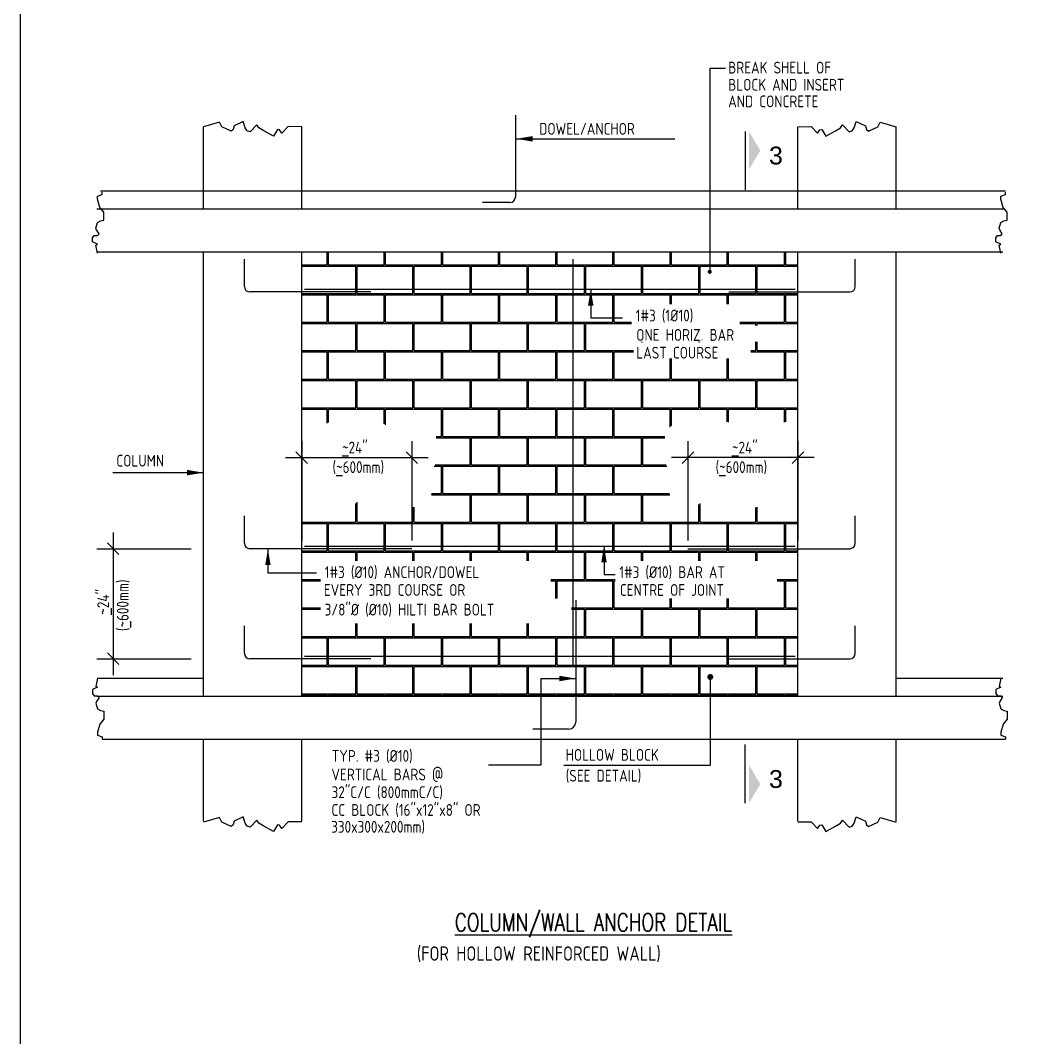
# Model space of a CAD drawing. Header units: inches. Extents: x 62745 to 64469, y 7520 to 8963.
# Drawn here: x 62744.6 to 63082.3, y 8279.6 to 8621.2 of the extents above; entities that cross this region are included whole.
import ezdxf
from ezdxf.enums import TextEntityAlignment as Align

# ---------------------------------------------------------------- set-up
doc = ezdxf.new("R2010")
doc.units = ezdxf.units.IN
doc.header["$MEASUREMENT"] = 0
for name, color, linetype in [('BARS', 4, 'Continuous'), ('DIML', 1, 'Continuous'), ('HATCH', 253, 'Continuous'), ('L3', 3, 'Continuous'), ('miscllenious', 1, 'Continuous'), ('SECMARK', 2, 'Continuous'), ('SECTION', 3, 'Continuous'), ('T3', 3, 'Continuous'), ('TETIL TEX', 4, 'Continuous'), ('TEXT3', 4, 'Continuous')]:
    doc.layers.add(name, color=color, linetype=linetype)
doc.styles.add('1', font='archquik.shx', dxfattribs={"height": 48})
doc.styles.add('ARCHQUIK', font='ARCHQUIK.shx', dxfattribs={"height": 30})
doc.styles.add('ROMANS', font='simplex.shx', dxfattribs={"width": 0.75})
doc.styles.get("Standard").update_dxf_attribs({"font": 'arial.ttf'})

# ---------------------------------------------------------------- blocks, each defined once
blk = doc.blocks.new('SEC')
at = {"layer": 'SECMARK'}
blk.add_line((-0.16, 0.09), (6.4, 0.09), dxfattribs=at)
blk.add_solid([(-0.16, 0.52), (1.97, 1.79), (4.09, 0.52)], dxfattribs=at)
at = {"layer": 'TEXT3'}
blk.add_attdef('XX', text='', height=1.35, dxfattribs=at).set_placement((1.94, 2.27), align=Align.CENTER)
at = {"layer": 'TEXT3', "color": 2}
blk.add_attdef('NAME', text='', height=1.12, dxfattribs=at).set_placement((2.25, -1.36), align=Align.CENTER)

msp = doc.modelspace()

# ---------------------------------------------------------------- linework, layer by layer
at = {"layer": 'BARS'}
for p, q in [((62910.87693973, 8589.34013107), (62910.87693973, 8561.90446762)), ((62909.04093973, 8560.06846762), (62899.86093973, 8560.06846762)), ((62819.86849919, 8531.85534818), (62819.86849919, 8541.03534818)), ((62930.23187319, 8404.32907918), (62930.23187319, 8540.98211953)), ((63025.04149919, 8531.85534818), (63025.04149919, 8541.03534818)), ((62862.32070697, 8530.01934818), (62821.70449919, 8530.01934818)), ((62840.06449919, 8530.93734826), (63004.84549919, 8530.93734826)), ((62982.58929141, 8530.01934818), (63023.20549919, 8530.01934818)), ((62819.86849919, 8445.63984793), (62819.86849919, 8454.81984793)), ((63025.04149919, 8445.63984793), (63025.04149919, 8454.81984793)), ((62876.09599924, 8443.80384793), (62821.70449919, 8443.80384793)), ((62840.06449919, 8444.72184801), (63004.84549919, 8444.72184801)), ((62968.81399913, 8443.80384793), (63023.20549919, 8443.80384793)), ((62931.14987326, 8426.58528696), (62931.14987326, 8385.61615054)), ((62819.86849919, 8408.69034788), (62819.86849919, 8417.87034788)), ((63025.04149919, 8408.69034788), (63025.04149919, 8417.87034788)), ((62862.32070697, 8406.85434788), (62821.70449919, 8406.85434788)), ((62840.06449919, 8407.77234788), (63004.84549919, 8407.77234788)), ((62982.58929141, 8406.85434788), (63023.20549919, 8406.85434788)), ((62928.74987326, 8383.21615054), (62916.74987326, 8383.21615054))]:
    msp.add_line(p, q, dxfattribs=at)
for centre, radius, start, end in [((62909.04093973, 8561.90446762), 1.836, 270, 0), ((62821.70449919, 8531.85534818), 1.836, 180, 270), ((63023.20549919, 8531.85534818), 1.836, 270, 0), ((62821.70449919, 8445.63984793), 1.836, 180, 270), ((63023.20549919, 8445.63984793), 1.836, 270, 0), ((62821.70449919, 8408.69034788), 1.836, 180, 270), ((63023.20549919, 8408.69034788), 1.836, 270, 0), ((62928.74987326, 8385.61615054), 2.4, 270, 0)]:
    msp.add_arc(centre, radius, start, end, dxfattribs=at)
at = {"layer": 'DEFPOINTS'}
msp.add_lwpolyline([(62744.62060673, 8962.79373578), (64469.32100987, 8962.79373578), (64469.32100987, 7661.12349063), (62744.62060673, 7661.12349063)], close=True, dxfattribs=at)
at = {"layer": 'DIML'}
for p, q in [((62976.15408971, 8605.12101174), (62981.39484393, 8605.12101174)), ((62976.15408971, 8605.12101174), (62976.15408971, 8536.78968237)), ((62911.17335875, 8581.43663836), (62964.41716317, 8581.43663836)), ((62936.18063445, 8530.93734826), (62936.18063445, 8521.33604295)), ((62936.18063445, 8521.33604295), (62946.8404923, 8521.33604295)), ((62839.14649919, 8479.91970887), (62839.14649919, 8446.56765334)), ((62876.09599924, 8479.91970887), (62876.09599924, 8446.56765334)), ((62968.81399913, 8479.91970887), (62968.81399913, 8446.56765334)), ((63005.76349919, 8479.91970887), (63005.76349919, 8446.56765334)), ((62833.63849919, 8474.41170887), (62881.60399924, 8474.41170887)), ((63011.27149919, 8474.41170887), (62963.30599913, 8474.41170887)), ((62775.6481908, 8469.35484825), (62806.09849919, 8469.35484825)), ((62775.80449919, 8449.31184793), (62775.80449919, 8401.34634788)), ((62770.29649919, 8443.80384793), (62802.01362192, 8443.80384793)), ((62827.77079221, 8443.80384793), (62827.77079221, 8435.7035903)), ((62940.6475872, 8444.72184801), (62940.6475872, 8435.1205427)), ((62827.77079221, 8435.7035903), (62844.06837837, 8435.7035903)), ((62940.6475872, 8435.1205427), (62944.381959, 8435.1205427)), ((62770.29649919, 8406.85434788), (62802.01362192, 8406.85434788)), ((62919.47744555, 8400.24118787), (62919.47744555, 8371.1531239)), ((62919.47744555, 8400.24118787), (62931.14987326, 8400.24118787)), ((62976.33182517, 8400.75351642), (62976.33182517, 8371.1531239)), ((62919.47744555, 8371.1531239), (62901.86520837, 8371.1531239)), ((62927.10874197, 8371.1531239), (62976.33182517, 8371.1531239))]:
    msp.add_line(p, q, dxfattribs=at)
at = {"layer": 'DIML', "color": 5}
for p, q in [((62841.09387126, 8472.4643368), (62837.19912711, 8476.35908095)), ((62878.04337132, 8472.4643368), (62874.14862717, 8476.35908095)), ((62966.86662706, 8472.4643368), (62970.76137121, 8476.35908095)), ((63003.81612711, 8472.4643368), (63007.71087126, 8476.35908095)), ((62777.75187126, 8441.85647586), (62773.85712711, 8445.75122001)), ((62777.75187126, 8404.9069758), (62773.85712711, 8408.80171995))]:
    msp.add_line(p, q, dxfattribs=at)
at = {"layer": 'DIML'}
for points in [[(62911.17335875, 8581.43663836, 0, 1.836, 0), (62916.68135875, 8581.43663836, 1.836, 1.836, 0)], [(62936.18063445, 8530.93734826, 0, 1.836, 0), (62936.18063445, 8525.42934826, 1.836, 1.836, 0)], [(62806.09849919, 8469.35484825, 0, 1.836, 0), (62800.59049919, 8469.35484825, 1.836, 1.836, 0)], [(62827.77079221, 8443.80384793, 0, 1.836, 0), (62827.77079221, 8438.29584793, 1.836, 1.836, 0)], [(62940.6475872, 8444.72184801, 0, 1.836, 0), (62940.6475872, 8439.21384801, 1.836, 1.836, 0)], [(62931.14987326, 8400.24118787, 0, 1.836, 0), (62925.64187326, 8400.24118787, 1.836, 1.836, 0)]]:
    msp.add_lwpolyline(points, format="xyseb", dxfattribs=at)
for points, const_width in [([(62975.80983971, 8536.78968237, 1), (62976.49833971, 8536.78968237, 1)], 0.6885), ([(62975.83182517, 8400.75351642, -1), (62976.83182517, 8400.75351642, -1)], 1)]:
    msp.add_lwpolyline(points, format="xyb", close=True, dxfattribs=dict(at, const_width=const_width))
at = {"layer": 'HATCH', "color": 253}
for p, q in [((62847.64895997, 8539.13216562), (62847.64895997, 8543.48334825)), ((62848.09895997, 8539.13216562), (62848.09895997, 8543.48334825)), ((62866.84895997, 8539.13216562), (62866.84895997, 8543.48334825)), ((62867.29895997, 8539.13216562), (62867.29895997, 8543.48334825)), ((62886.04895997, 8539.13216562), (62886.04895997, 8543.48334825)), ((62886.49895997, 8539.13216562), (62886.49895997, 8543.48334825)), ((62905.24895997, 8539.13216562), (62905.24895997, 8543.48334825)), ((62905.69895997, 8539.13216562), (62905.69895997, 8543.48334825)), ((62924.44895997, 8539.13216562), (62924.44895997, 8543.48334825)), ((62924.89895997, 8539.13216562), (62924.89895997, 8543.48334825)), ((62943.64895997, 8539.13216562), (62943.64895997, 8543.48334825)), ((62944.09895997, 8539.13216562), (62944.09895997, 8543.48334825)), ((62962.84895997, 8539.13216562), (62962.84895997, 8543.48334825)), ((62963.29895997, 8539.13216562), (62963.29895997, 8543.48334825)), ((62982.04895997, 8539.13216562), (62982.04895997, 8543.48334825)), ((62982.49895997, 8539.13216562), (62982.49895997, 8543.48334825)), ((63001.24895997, 8539.13216562), (63001.24895997, 8543.48334825)), ((63001.69895997, 8539.13216562), (63001.69895997, 8543.48334825)), ((62839.14649919, 8539.13216562), (62847.64895997, 8539.13216562)), ((62839.14649919, 8538.68216562), (62857.24895997, 8538.68216562)), ((62848.09895997, 8539.13216562), (62866.84895997, 8539.13216562)), ((62857.24895997, 8529.53216562), (62857.24895997, 8538.68216562)), ((62857.69895997, 8538.68216562), (62876.44895997, 8538.68216562)), ((62857.69895997, 8529.53216562), (62857.69895997, 8538.68216562)), ((62867.29895997, 8539.13216562), (62886.04895997, 8539.13216562)), ((62876.44895997, 8529.53216562), (62876.44895997, 8538.68216562)), ((62876.89895997, 8538.68216562), (62895.64895997, 8538.68216562)), ((62876.89895997, 8529.53216562), (62876.89895997, 8538.68216562)), ((62886.49895997, 8539.13216562), (62905.24895997, 8539.13216562)), ((62895.64895997, 8529.53216562), (62895.64895997, 8538.68216562)), ((62896.09895997, 8538.68216562), (62914.84895997, 8538.68216562)), ((62896.09895997, 8529.53216562), (62896.09895997, 8538.68216562)), ((62905.69895997, 8539.13216562), (62924.44895997, 8539.13216562)), ((62914.84895997, 8529.53216562), (62914.84895997, 8538.68216562)), ((62915.29895997, 8538.68216562), (62934.04895997, 8538.68216562)), ((62915.29895997, 8529.53216562), (62915.29895997, 8538.68216562)), ((62924.89895997, 8539.13216562), (62943.64895997, 8539.13216562)), ((62934.04895997, 8529.53216562), (62934.04895997, 8538.68216562)), ((62934.49895997, 8538.68216562), (62953.24895997, 8538.68216562)), ((62934.49895997, 8529.53216562), (62934.49895997, 8538.68216562)), ((62944.09895997, 8539.13216562), (62962.84895997, 8539.13216562)), ((62953.24895997, 8529.53216562), (62953.24895997, 8538.68216562)), ((62953.69895997, 8538.68216562), (62972.44895997, 8538.68216562)), ((62953.69895997, 8529.53216562), (62953.69895997, 8538.68216562)), ((62963.29895997, 8539.13216562), (62976.15408971, 8539.13216562)), ((62972.44895997, 8529.53216562), (62972.44895997, 8538.68216562)), ((62972.89895997, 8538.68216562), (62976.15408971, 8538.68216562)), ((62972.89895997, 8529.53216562), (62972.89895997, 8538.68216562)), ((62976.15408971, 8539.13216562), (62982.04895997, 8539.13216562)), ((62976.15408971, 8538.68216562), (62991.64895997, 8538.68216562)), ((62982.49895997, 8539.13216562), (63001.24895997, 8539.13216562)), ((62991.64895997, 8529.53216562), (62991.64895997, 8538.68216562)), ((62992.09895997, 8538.68216562), (63005.76349919, 8538.68216562)), ((62992.09895997, 8529.53216562), (62992.09895997, 8538.68216562)), ((63001.69895997, 8539.13216562), (63005.76349919, 8539.13216562)), ((62839.14649919, 8529.53216562), (62857.24895997, 8529.53216562)), ((62857.69895997, 8529.53216562), (62876.44895997, 8529.53216562)), ((62876.89895997, 8529.53216562), (62895.64895997, 8529.53216562)), ((62896.09895997, 8529.53216562), (62914.84895997, 8529.53216562)), ((62915.29895997, 8529.53216562), (62934.04895997, 8529.53216562)), ((62934.49895997, 8529.53216562), (62953.24895997, 8529.53216562)), ((62953.69895997, 8529.53216562), (62972.44895997, 8529.53216562)), ((62972.89895997, 8529.53216562), (62991.64895997, 8529.53216562)), ((62992.09895997, 8529.53216562), (63005.76349919, 8529.53216562)), ((62839.14649919, 8529.08216562), (62847.64895997, 8529.08216562)), ((62847.64895997, 8519.93216562), (62847.64895997, 8529.08216562)), ((62848.09895997, 8529.08216562), (62866.84895997, 8529.08216562)), ((62848.09895997, 8519.93216562), (62848.09895997, 8529.08216562)), ((62866.84895997, 8519.93216562), (62866.84895997, 8529.08216562)), ((62867.29895997, 8529.08216562), (62886.04895997, 8529.08216562)), ((62867.29895997, 8519.93216562), (62867.29895997, 8529.08216562)), ((62886.04895997, 8519.93216562), (62886.04895997, 8529.08216562)), ((62886.49895997, 8529.08216562), (62905.24895997, 8529.08216562)), ((62886.49895997, 8519.93216562), (62886.49895997, 8529.08216562)), ((62905.24895997, 8519.93216562), (62905.24895997, 8529.08216562)), ((62905.69895997, 8529.08216562), (62924.44895997, 8529.08216562)), ((62905.69895997, 8519.93216562), (62905.69895997, 8529.08216562)), ((62924.44895997, 8519.93216562), (62924.44895997, 8529.08216562)), ((62924.89895997, 8529.08216562), (62943.64895997, 8529.08216562)), ((62924.89895997, 8519.93216562), (62924.89895997, 8529.08216562)), ((62943.64895997, 8519.93216562), (62943.64895997, 8529.08216562)), ((62944.09895997, 8529.08216562), (62962.84895997, 8529.08216562)), ((62944.09895997, 8519.93216562), (62944.09895997, 8529.08216562)), ((62962.84895997, 8525.88807514), (62962.84895997, 8529.08216562)), ((62963.29895997, 8529.08216562), (62982.04895997, 8529.08216562)), ((62963.29895997, 8525.88807514), (62963.29895997, 8529.08216562)), ((62982.04895997, 8525.88807514), (62982.04895997, 8529.08216562)), ((62982.49895997, 8529.08216562), (63001.24895997, 8529.08216562)), ((62982.49895997, 8525.88807514), (62982.49895997, 8529.08216562)), ((63001.24895997, 8519.93216562), (63001.24895997, 8529.08216562)), ((63001.69895997, 8529.08216562), (63005.76349919, 8529.08216562)), ((63001.69895997, 8519.93216562), (63001.69895997, 8529.08216562)), ((62839.14649919, 8519.93216562), (62847.64895997, 8519.93216562)), ((62839.14649919, 8519.48216562), (62857.24895997, 8519.48216562)), ((62848.09895997, 8519.93216562), (62866.84895997, 8519.93216562)), ((62857.24895997, 8510.33216562), (62857.24895997, 8519.48216562)), ((62857.69895997, 8519.48216562), (62876.44895997, 8519.48216562)), ((62857.69895997, 8510.33216562), (62857.69895997, 8519.48216562)), ((62867.29895997, 8519.93216562), (62886.04895997, 8519.93216562)), ((62876.44895997, 8510.33216562), (62876.44895997, 8519.48216562)), ((62876.89895997, 8519.48216562), (62895.64895997, 8519.48216562)), ((62876.89895997, 8510.33216562), (62876.89895997, 8519.48216562)), ((62886.49895997, 8519.93216562), (62905.24895997, 8519.93216562)), ((62895.64895997, 8510.33216562), (62895.64895997, 8519.48216562)), ((62896.09895997, 8519.48216562), (62914.84895997, 8519.48216562)), ((62896.09895997, 8510.33216562), (62896.09895997, 8519.48216562)), ((62905.69895997, 8519.93216562), (62924.44895997, 8519.93216562)), ((62914.84895997, 8510.33216562), (62914.84895997, 8519.48216562)), ((62915.29895997, 8519.48216562), (62934.04895997, 8519.48216562)), ((62915.29895997, 8510.33216562), (62915.29895997, 8519.48216562)), ((62924.89895997, 8519.93216562), (62943.64895997, 8519.93216562)), ((62934.04895997, 8510.33216562), (62934.04895997, 8519.48216562)), ((62934.49895997, 8519.48216562), (62949.89067263, 8519.48216562)), ((62934.49895997, 8510.33216562), (62934.49895997, 8519.48216562)), ((62944.09895997, 8519.93216562), (62949.89067263, 8519.93216562)), ((62986.26095834, 8519.93216562), (63001.24895997, 8519.93216562)), ((62986.26095834, 8519.48216562), (62991.64895997, 8519.48216562)), ((62991.64895997, 8518.73610317), (62991.64895997, 8519.48216562)), ((62992.09895997, 8519.48216562), (63005.76349919, 8519.48216562)), ((62992.09895997, 8518.73610317), (62992.09895997, 8519.48216562)), ((63001.69895997, 8519.93216562), (63005.76349919, 8519.93216562)), ((62953.24895997, 8513.14489997), (62953.24895997, 8513.22810317)), ((62953.69895997, 8513.14489997), (62953.69895997, 8513.22810317)), ((62972.44895997, 8513.14489997), (62972.44895997, 8513.22810317)), ((62972.89895997, 8513.14489997), (62972.89895997, 8513.22810317)), ((62991.64895997, 8510.33216562), (62991.64895997, 8513.22810317)), ((62992.09895997, 8510.33216562), (62992.09895997, 8513.22810317)), ((62839.14649919, 8510.33216562), (62857.24895997, 8510.33216562)), ((62839.14649919, 8509.88216562), (62847.64895997, 8509.88216562)), ((62847.64895997, 8500.73216562), (62847.64895997, 8509.88216562)), ((62848.09895997, 8509.88216562), (62866.84895997, 8509.88216562)), ((62848.09895997, 8500.73216562), (62848.09895997, 8509.88216562)), ((62857.69895997, 8510.33216562), (62876.44895997, 8510.33216562)), ((62866.84895997, 8500.73216562), (62866.84895997, 8509.88216562)), ((62867.29895997, 8509.88216562), (62886.04895997, 8509.88216562)), ((62867.29895997, 8500.73216562), (62867.29895997, 8509.88216562)), ((62876.89895997, 8510.33216562), (62895.64895997, 8510.33216562)), ((62886.04895997, 8500.73216562), (62886.04895997, 8509.88216562)), ((62886.49895997, 8509.88216562), (62905.24895997, 8509.88216562)), ((62886.49895997, 8500.73216562), (62886.49895997, 8509.88216562)), ((62896.09895997, 8510.33216562), (62914.84895997, 8510.33216562)), ((62905.24895997, 8500.73216562), (62905.24895997, 8509.88216562)), ((62905.69895997, 8509.88216562), (62924.44895997, 8509.88216562)), ((62905.69895997, 8500.73216562), (62905.69895997, 8509.88216562)), ((62915.29895997, 8510.33216562), (62934.04895997, 8510.33216562)), ((62924.44895997, 8500.73216562), (62924.44895997, 8509.88216562)), ((62924.89895997, 8509.88216562), (62943.64895997, 8509.88216562)), ((62924.89895997, 8500.73216562), (62924.89895997, 8509.88216562)), ((62934.49895997, 8510.33216562), (62950.56491684, 8510.33216562)), ((62943.64895997, 8500.73216562), (62943.64895997, 8509.88216562)), ((62944.09895997, 8509.88216562), (62950.56491684, 8509.88216562)), ((62944.09895997, 8500.73216562), (62944.09895997, 8509.88216562)), ((62989.99520255, 8510.33216562), (62991.64895997, 8510.33216562)), ((62989.99520255, 8509.88216562), (63001.24895997, 8509.88216562)), ((62992.09895997, 8510.33216562), (63005.76349919, 8510.33216562)), ((63001.24895997, 8500.73216562), (63001.24895997, 8509.88216562)), ((63001.69895997, 8509.88216562), (63005.76349919, 8509.88216562)), ((63001.69895997, 8500.73216562), (63001.69895997, 8509.88216562)), ((62962.84895997, 8500.73216562), (62962.84895997, 8507.63689997)), ((62963.29895997, 8500.73216562), (62963.29895997, 8507.63689997)), ((62982.04895997, 8500.73216562), (62982.04895997, 8507.63689997)), ((62982.49895997, 8500.73216562), (62982.49895997, 8507.63689997)), ((62839.14649919, 8500.73216562), (62847.64895997, 8500.73216562)), ((62839.14649919, 8500.28216562), (62857.24895997, 8500.28216562)), ((62848.09895997, 8500.73216562), (62866.84895997, 8500.73216562)), ((62857.24895997, 8491.13216562), (62857.24895997, 8500.28216562)), ((62857.69895997, 8500.28216562), (62876.44895997, 8500.28216562)), ((62857.69895997, 8491.13216562), (62857.69895997, 8500.28216562)), ((62867.29895997, 8500.73216562), (62886.04895997, 8500.73216562)), ((62876.44895997, 8491.13216562), (62876.44895997, 8500.28216562)), ((62876.89895997, 8500.28216562), (62895.64895997, 8500.28216562)), ((62876.89895997, 8491.13216562), (62876.89895997, 8500.28216562)), ((62886.49895997, 8500.73216562), (62905.24895997, 8500.73216562)), ((62895.64895997, 8491.13216562), (62895.64895997, 8500.28216562)), ((62896.09895997, 8500.28216562), (62914.84895997, 8500.28216562)), ((62896.09895997, 8491.13216562), (62896.09895997, 8500.28216562)), ((62905.69895997, 8500.73216562), (62924.44895997, 8500.73216562)), ((62914.84895997, 8491.13216562), (62914.84895997, 8500.28216562)), ((62915.29895997, 8500.28216562), (62934.04895997, 8500.28216562)), ((62915.29895997, 8491.13216562), (62915.29895997, 8500.28216562)), ((62924.89895997, 8500.73216562), (62943.64895997, 8500.73216562)), ((62934.04895997, 8491.13216562), (62934.04895997, 8500.28216562)), ((62934.49895997, 8500.28216562), (62953.24895997, 8500.28216562)), ((62934.49895997, 8491.13216562), (62934.49895997, 8500.28216562)), ((62944.09895997, 8500.73216562), (62962.84895997, 8500.73216562)), ((62953.24895997, 8491.13216562), (62953.24895997, 8500.28216562)), ((62953.69895997, 8500.28216562), (62972.44895997, 8500.28216562)), ((62953.69895997, 8491.13216562), (62953.69895997, 8500.28216562)), ((62963.29895997, 8500.73216562), (62982.04895997, 8500.73216562)), ((62972.44895997, 8491.13216562), (62972.44895997, 8500.28216562)), ((62972.89895997, 8500.28216562), (62991.64895997, 8500.28216562)), ((62972.89895997, 8491.13216562), (62972.89895997, 8500.28216562)), ((62982.49895997, 8500.73216562), (63001.24895997, 8500.73216562)), ((62991.64895997, 8491.13216562), (62991.64895997, 8500.28216562)), ((62992.09895997, 8500.28216562), (63005.76349919, 8500.28216562)), ((62992.09895997, 8491.13216562), (62992.09895997, 8500.28216562)), ((63001.69895997, 8500.73216562), (63005.76349919, 8500.73216562)), ((62839.14649919, 8491.13216562), (62857.24895997, 8491.13216562)), ((62839.14649919, 8490.68216562), (62847.64895997, 8490.68216562)), ((62847.64895997, 8485.91186356), (62847.64895997, 8490.68216562)), ((62848.09895997, 8490.68216562), (62866.84895997, 8490.68216562)), ((62848.09895997, 8486.15550084), (62848.09895997, 8490.68216562)), ((62857.69895997, 8491.13216562), (62876.44895997, 8491.13216562)), ((62866.84895997, 8485.7995199), (62866.84895997, 8490.68216562)), ((62867.29895997, 8490.68216562), (62886.04895997, 8490.68216562)), ((62867.29895997, 8485.44558847), (62867.29895997, 8490.68216562)), ((62876.89895997, 8491.13216562), (62895.64895997, 8491.13216562)), ((62886.04895997, 8481.53216562), (62886.04895997, 8490.68216562)), ((62886.49895997, 8490.68216562), (62905.24895997, 8490.68216562)), ((62886.49895997, 8481.53216562), (62886.49895997, 8490.68216562)), ((62896.09895997, 8491.13216562), (62914.84895997, 8491.13216562)), ((62905.24895997, 8481.53216562), (62905.24895997, 8490.68216562)), ((62905.69895997, 8490.68216562), (62924.44895997, 8490.68216562)), ((62905.69895997, 8481.53216562), (62905.69895997, 8490.68216562)), ((62915.29895997, 8491.13216562), (62934.04895997, 8491.13216562)), ((62924.44895997, 8481.53216562), (62924.44895997, 8490.68216562)), ((62924.89895997, 8490.68216562), (62943.64895997, 8490.68216562)), ((62924.89895997, 8481.53216562), (62924.89895997, 8490.68216562)), ((62934.49895997, 8491.13216562), (62953.24895997, 8491.13216562)), ((62943.64895997, 8481.53216562), (62943.64895997, 8490.68216562)), ((62944.09895997, 8490.68216562), (62962.84895997, 8490.68216562)), ((62944.09895997, 8481.53216562), (62944.09895997, 8490.68216562)), ((62953.69895997, 8491.13216562), (62972.44895997, 8491.13216562)), ((62962.84895997, 8484.57073208), (62962.84895997, 8490.68216562)), ((62963.29895997, 8490.68216562), (62982.04895997, 8490.68216562)), ((62963.29895997, 8485.03740876), (62963.29895997, 8490.68216562)), ((62972.89895997, 8491.13216562), (62991.64895997, 8491.13216562)), ((62982.04895997, 8486.45155892), (62982.04895997, 8490.68216562)), ((62982.49895997, 8490.68216562), (63001.24895997, 8490.68216562)), ((62982.49895997, 8486.31903551), (62982.49895997, 8490.68216562)), ((62992.09895997, 8491.13216562), (63005.76349919, 8491.13216562)), ((63001.24895997, 8486.34629482), (63001.24895997, 8490.68216562)), ((63001.69895997, 8490.68216562), (63005.76349919, 8490.68216562)), ((63001.69895997, 8486.46965315), (63001.69895997, 8490.68216562)), ((62884.29143051, 8481.53216562), (62886.04895997, 8481.53216562)), ((62886.49895997, 8481.53216562), (62905.24895997, 8481.53216562)), ((62905.69895997, 8481.53216562), (62924.44895997, 8481.53216562)), ((62924.89895997, 8481.53216562), (62943.64895997, 8481.53216562)), ((62944.09895997, 8481.53216562), (62961.10559387, 8481.53216562)), ((62884.30933549, 8481.08216562), (62895.64895997, 8481.08216562)), ((62895.64895997, 8471.93216562), (62895.64895997, 8481.08216562)), ((62896.09895997, 8481.08216562), (62914.84895997, 8481.08216562)), ((62896.09895997, 8471.93216562), (62896.09895997, 8481.08216562)), ((62914.84895997, 8471.93216562), (62914.84895997, 8481.08216562)), ((62915.29895997, 8481.08216562), (62934.04895997, 8481.08216562)), ((62915.29895997, 8471.93216562), (62915.29895997, 8481.08216562)), ((62934.04895997, 8471.93216562), (62934.04895997, 8481.08216562)), ((62934.49895997, 8481.08216562), (62953.24895997, 8481.08216562)), ((62934.49895997, 8471.93216562), (62934.49895997, 8481.08216562)), ((62953.24895997, 8471.93216562), (62953.24895997, 8481.08216562)), ((62953.69895997, 8481.08216562), (62961.0876889, 8481.08216562)), ((62953.69895997, 8471.93216562), (62953.69895997, 8481.08216562)), ((62883.59615347, 8471.48216562), (62886.04895997, 8471.48216562)), ((62883.90419855, 8471.93216562), (62895.64895997, 8471.93216562)), ((62886.04895997, 8462.33216562), (62886.04895997, 8471.48216562)), ((62886.49895997, 8471.48216562), (62905.24895997, 8471.48216562)), ((62886.49895997, 8462.33216562), (62886.49895997, 8471.48216562)), ((62896.09895997, 8471.93216562), (62914.84895997, 8471.93216562)), ((62905.24895997, 8462.33216562), (62905.24895997, 8471.48216562)), ((62905.69895997, 8471.48216562), (62924.44895997, 8471.48216562)), ((62905.69895997, 8462.33216562), (62905.69895997, 8471.48216562)), ((62915.29895997, 8471.93216562), (62934.04895997, 8471.93216562)), ((62924.44895997, 8462.33216562), (62924.44895997, 8471.48216562)), ((62924.89895997, 8471.48216562), (62943.64895997, 8471.48216562)), ((62924.89895997, 8462.33216562), (62924.89895997, 8471.48216562)), ((62934.49895997, 8471.93216562), (62953.24895997, 8471.93216562)), ((62943.64895997, 8462.33216562), (62943.64895997, 8471.48216562)), ((62944.09895997, 8471.48216562), (62961.80087091, 8471.48216562)), ((62944.09895997, 8462.33216562), (62944.09895997, 8471.48216562)), ((62953.69895997, 8471.93216562), (62961.49282584, 8471.93216562)), ((62882.65792443, 8461.88216562), (62895.64895997, 8461.88216562)), ((62882.73328466, 8462.33216562), (62886.04895997, 8462.33216562)), ((62886.49895997, 8462.33216562), (62905.24895997, 8462.33216562)), ((62895.64895997, 8452.73216562), (62895.64895997, 8461.88216562)), ((62896.09895997, 8461.88216562), (62914.84895997, 8461.88216562)), ((62896.09895997, 8452.73216562), (62896.09895997, 8461.88216562)), ((62905.69895997, 8462.33216562), (62924.44895997, 8462.33216562)), ((62914.84895997, 8452.73216562), (62914.84895997, 8461.88216562)), ((62915.29895997, 8461.88216562), (62934.04895997, 8461.88216562)), ((62915.29895997, 8452.73216562), (62915.29895997, 8461.88216562)), ((62924.89895997, 8462.33216562), (62943.64895997, 8462.33216562)), ((62934.04895997, 8452.73216562), (62934.04895997, 8461.88216562)), ((62934.49895997, 8461.88216562), (62953.24895997, 8461.88216562)), ((62934.49895997, 8452.73216562), (62934.49895997, 8461.88216562)), ((62944.09895997, 8462.33216562), (62962.66373972, 8462.33216562)), ((62953.24895997, 8452.73216562), (62953.24895997, 8461.88216562)), ((62953.69895997, 8461.88216562), (62962.73909995, 8461.88216562)), ((62953.69895997, 8452.73216562), (62953.69895997, 8461.88216562)), ((62857.24895997, 8452.73216562), (62857.24895997, 8458.9592995)), ((62857.69895997, 8452.73216562), (62857.69895997, 8459.49644017)), ((62876.44895997, 8452.73216562), (62876.44895997, 8457.70795688)), ((62876.89895997, 8452.73216562), (62876.89895997, 8457.80862247)), ((62972.44895997, 8452.73216562), (62972.44895997, 8458.62746428)), ((62972.89895997, 8452.73216562), (62972.89895997, 8459.0478675)), ((62991.64895997, 8452.73216562), (62991.64895997, 8457.66180158)), ((62992.09895997, 8452.73216562), (62992.09895997, 8457.72314503)), ((62839.14649919, 8452.73216562), (62857.24895997, 8452.73216562)), ((62839.14649919, 8452.28216562), (62847.64895997, 8452.28216562)), ((62847.64895997, 8443.13216562), (62847.64895997, 8452.28216562)), ((62848.09895997, 8452.28216562), (62866.84895997, 8452.28216562)), ((62848.09895997, 8443.13216562), (62848.09895997, 8452.28216562)), ((62857.69895997, 8452.73216562), (62876.44895997, 8452.73216562)), ((62866.84895997, 8443.13216562), (62866.84895997, 8452.28216562)), ((62867.29895997, 8452.28216562), (62886.04895997, 8452.28216562)), ((62867.29895997, 8443.13216562), (62867.29895997, 8452.28216562)), ((62876.89895997, 8452.73216562), (62895.64895997, 8452.73216562)), ((62886.04895997, 8443.13216562), (62886.04895997, 8452.28216562)), ((62886.49895997, 8452.28216562), (62905.24895997, 8452.28216562)), ((62886.49895997, 8443.13216562), (62886.49895997, 8452.28216562)), ((62896.09895997, 8452.73216562), (62914.84895997, 8452.73216562)), ((62905.24895997, 8443.13216562), (62905.24895997, 8452.28216562)), ((62905.69895997, 8452.28216562), (62924.44895997, 8452.28216562)), ((62905.69895997, 8443.13216562), (62905.69895997, 8452.28216562)), ((62915.29895997, 8452.73216562), (62934.04895997, 8452.73216562)), ((62924.44895997, 8443.13216562), (62924.44895997, 8452.28216562)), ((62924.89895997, 8452.28216562), (62943.64895997, 8452.28216562)), ((62924.89895997, 8443.13216562), (62924.89895997, 8452.28216562)), ((62934.49895997, 8452.73216562), (62953.24895997, 8452.73216562)), ((62943.64895997, 8443.13216562), (62943.64895997, 8452.28216562)), ((62944.09895997, 8452.28216562), (62962.84895997, 8452.28216562)), ((62944.09895997, 8443.13216562), (62944.09895997, 8452.28216562)), ((62953.69895997, 8452.73216562), (62972.44895997, 8452.73216562)), ((62962.84895997, 8443.13216562), (62962.84895997, 8452.28216562)), ((62963.29895997, 8452.28216562), (62982.04895997, 8452.28216562)), ((62963.29895997, 8443.13216562), (62963.29895997, 8452.28216562)), ((62972.89895997, 8452.73216562), (62991.64895997, 8452.73216562)), ((62982.04895997, 8443.13216562), (62982.04895997, 8452.28216562)), ((62982.49895997, 8452.28216562), (63001.24895997, 8452.28216562)), ((62982.49895997, 8443.13216562), (62982.49895997, 8452.28216562)), ((62992.09895997, 8452.73216562), (63005.76349919, 8452.73216562)), ((63001.24895997, 8443.13216562), (63001.24895997, 8452.28216562)), ((63001.69895997, 8452.28216562), (63005.76349919, 8452.28216562)), ((63001.69895997, 8443.13216562), (63001.69895997, 8452.28216562)), ((62839.14649919, 8443.13216562), (62847.64895997, 8443.13216562)), ((62839.14649919, 8442.68216562), (62857.24895997, 8442.68216562)), ((62848.09895997, 8443.13216562), (62866.84895997, 8443.13216562)), ((62857.24895997, 8439.73602632), (62857.24895997, 8442.68216562)), ((62857.69895997, 8442.68216562), (62876.44895997, 8442.68216562)), ((62857.69895997, 8439.73602632), (62857.69895997, 8442.68216562)), ((62867.29895997, 8443.13216562), (62886.04895997, 8443.13216562)), ((62876.44895997, 8439.73602632), (62876.44895997, 8442.68216562)), ((62876.89895997, 8442.68216562), (62895.64895997, 8442.68216562)), ((62876.89895997, 8439.73602632), (62876.89895997, 8442.68216562)), ((62886.49895997, 8443.13216562), (62905.24895997, 8443.13216562)), ((62895.64895997, 8439.73602632), (62895.64895997, 8442.68216562)), ((62896.09895997, 8442.68216562), (62914.84895997, 8442.68216562)), ((62896.09895997, 8439.73602632), (62896.09895997, 8442.68216562)), ((62905.69895997, 8443.13216562), (62924.44895997, 8443.13216562)), ((62914.84895997, 8439.73602632), (62914.84895997, 8442.68216562)), ((62915.29895997, 8442.68216562), (62934.04895997, 8442.68216562)), ((62915.29895997, 8439.73602632), (62915.29895997, 8442.68216562)), ((62924.89895997, 8443.13216562), (62943.64895997, 8443.13216562)), ((62934.04895997, 8433.53216562), (62934.04895997, 8442.68216562)), ((62934.49895997, 8442.68216562), (62953.24895997, 8442.68216562)), ((62934.49895997, 8433.53216562), (62934.49895997, 8442.68216562)), ((62944.09895997, 8443.13216562), (62962.84895997, 8443.13216562)), ((62953.24895997, 8439.73602632), (62953.24895997, 8442.68216562)), ((62953.69895997, 8442.68216562), (62972.44895997, 8442.68216562)), ((62953.69895997, 8439.73602632), (62953.69895997, 8442.68216562)), ((62963.29895997, 8443.13216562), (62982.04895997, 8443.13216562)), ((62972.44895997, 8439.73602632), (62972.44895997, 8442.68216562)), ((62972.89895997, 8442.68216562), (62991.64895997, 8442.68216562)), ((62972.89895997, 8439.73602632), (62972.89895997, 8442.68216562)), ((62982.49895997, 8443.13216562), (63001.24895997, 8443.13216562)), ((62991.64895997, 8439.73602632), (62991.64895997, 8442.68216562)), ((62992.09895997, 8442.68216562), (63005.76349919, 8442.68216562)), ((62992.09895997, 8439.73602632), (62992.09895997, 8442.68216562)), ((63001.69895997, 8443.13216562), (63005.76349919, 8443.13216562)), ((62839.14649919, 8433.53216562), (62845.45521577, 8433.53216562)), ((62922.74207291, 8433.53216562), (62934.04895997, 8433.53216562)), ((62934.49895997, 8433.53216562), (62944.38214341, 8433.53216562)), ((62998.76271484, 8433.53216562), (63005.76349919, 8433.53216562)), ((62839.14649919, 8433.08216562), (62845.45521577, 8433.08216562)), ((62922.74207291, 8433.08216562), (62924.44895997, 8433.08216562)), ((62924.44895997, 8427.14466529), (62924.44895997, 8433.08216562)), ((62924.89895997, 8433.08216562), (62943.64895997, 8433.08216562)), ((62924.89895997, 8427.14466529), (62924.89895997, 8433.08216562)), ((62943.64895997, 8423.93216562), (62943.64895997, 8433.08216562)), ((62944.09895997, 8433.08216562), (62944.38214341, 8433.08216562)), ((62944.09895997, 8423.93216562), (62944.09895997, 8433.08216562)), ((62998.76271484, 8433.08216562), (63001.24895997, 8433.08216562)), ((63001.24895997, 8423.93216562), (63001.24895997, 8433.08216562)), ((63001.69895997, 8433.08216562), (63005.76349919, 8433.08216562)), ((63001.69895997, 8423.93216562), (63001.69895997, 8433.08216562)), ((62962.84895997, 8423.93216562), (62962.84895997, 8427.05916657)), ((62963.29895997, 8423.93216562), (62963.29895997, 8427.05916657)), ((62982.04895997, 8423.93216562), (62982.04895997, 8427.05916657)), ((62982.49895997, 8423.93216562), (62982.49895997, 8427.05916657)), ((62839.14649919, 8423.93216562), (62845.40712132, 8423.93216562)), ((62839.14649919, 8423.48216562), (62845.40712132, 8423.48216562)), ((62929.68826417, 8423.93216562), (62943.64895997, 8423.93216562)), ((62929.68826417, 8423.48216562), (62934.04895997, 8423.48216562)), ((62934.04895997, 8414.33216562), (62934.04895997, 8423.48216562)), ((62934.49895997, 8423.48216562), (62953.24895997, 8423.48216562)), ((62934.49895997, 8414.33216562), (62934.49895997, 8423.48216562)), ((62944.09895997, 8423.93216562), (62962.84895997, 8423.93216562)), ((62953.24895997, 8414.33216562), (62953.24895997, 8423.48216562)), ((62953.69895997, 8423.48216562), (62972.44895997, 8423.48216562)), ((62953.69895997, 8414.33216562), (62953.69895997, 8423.48216562)), ((62963.29895997, 8423.93216562), (62982.04895997, 8423.93216562)), ((62972.44895997, 8414.33216562), (62972.44895997, 8423.48216562)), ((62972.89895997, 8423.48216562), (62991.64895997, 8423.48216562)), ((62972.89895997, 8414.33216562), (62972.89895997, 8423.48216562)), ((62982.49895997, 8423.93216562), (63001.24895997, 8423.93216562)), ((62991.64895997, 8414.33216562), (62991.64895997, 8423.48216562)), ((62992.09895997, 8423.48216562), (63005.76349919, 8423.48216562)), ((62992.09895997, 8414.33216562), (62992.09895997, 8423.48216562)), ((63001.69895997, 8423.93216562), (63005.76349919, 8423.93216562)), ((62857.24895997, 8414.33216562), (62857.24895997, 8418.75152243)), ((62857.69895997, 8414.33216562), (62857.69895997, 8418.75152243)), ((62876.44895997, 8414.33216562), (62876.44895997, 8418.75152243)), ((62876.89895997, 8414.33216562), (62876.89895997, 8418.75152243)), ((62895.64895997, 8414.33216562), (62895.64895997, 8418.75152243)), ((62896.09895997, 8414.33216562), (62896.09895997, 8418.75152243)), ((62914.84895997, 8414.33216562), (62914.84895997, 8418.75152243)), ((62915.29895997, 8414.33216562), (62915.29895997, 8418.75152243)), ((62839.14649919, 8414.33216562), (62857.24895997, 8414.33216562)), ((62839.14649919, 8413.88216562), (62847.64895997, 8413.88216562)), ((62847.64895997, 8404.73216562), (62847.64895997, 8413.88216562)), ((62848.09895997, 8413.88216562), (62866.84895997, 8413.88216562)), ((62848.09895997, 8404.73216562), (62848.09895997, 8413.88216562)), ((62857.69895997, 8414.33216562), (62876.44895997, 8414.33216562)), ((62866.84895997, 8404.73216562), (62866.84895997, 8413.88216562)), ((62867.29895997, 8413.88216562), (62886.04895997, 8413.88216562)), ((62867.29895997, 8404.73216562), (62867.29895997, 8413.88216562)), ((62876.89895997, 8414.33216562), (62895.64895997, 8414.33216562)), ((62886.04895997, 8404.73216562), (62886.04895997, 8413.88216562)), ((62886.49895997, 8413.88216562), (62905.24895997, 8413.88216562)), ((62886.49895997, 8404.73216562), (62886.49895997, 8413.88216562)), ((62896.09895997, 8414.33216562), (62914.84895997, 8414.33216562)), ((62905.24895997, 8404.73216562), (62905.24895997, 8413.88216562)), ((62905.69895997, 8413.88216562), (62924.44895997, 8413.88216562)), ((62905.69895997, 8404.73216562), (62905.69895997, 8413.88216562)), ((62915.29895997, 8414.33216562), (62934.04895997, 8414.33216562)), ((62924.44895997, 8404.73216562), (62924.44895997, 8413.88216562)), ((62924.89895997, 8413.88216562), (62943.64895997, 8413.88216562)), ((62924.89895997, 8404.73216562), (62924.89895997, 8413.88216562)), ((62934.49895997, 8414.33216562), (62953.24895997, 8414.33216562)), ((62943.64895997, 8404.73216562), (62943.64895997, 8413.88216562)), ((62944.09895997, 8413.88216562), (62962.84895997, 8413.88216562)), ((62944.09895997, 8404.73216562), (62944.09895997, 8413.88216562)), ((62953.69895997, 8414.33216562), (62972.44895997, 8414.33216562)), ((62962.84895997, 8404.73216562), (62962.84895997, 8413.88216562)), ((62963.29895997, 8413.88216562), (62982.04895997, 8413.88216562)), ((62963.29895997, 8404.73216562), (62963.29895997, 8413.88216562)), ((62972.89895997, 8414.33216562), (62991.64895997, 8414.33216562)), ((62982.04895997, 8404.73216562), (62982.04895997, 8413.88216562)), ((62982.49895997, 8413.88216562), (63001.24895997, 8413.88216562)), ((62982.49895997, 8404.73216562), (62982.49895997, 8413.88216562)), ((62992.09895997, 8414.33216562), (63005.76349919, 8414.33216562)), ((63001.24895997, 8404.73216562), (63001.24895997, 8413.88216562)), ((63001.69895997, 8413.88216562), (63005.76349919, 8413.88216562)), ((63001.69895997, 8404.73216562), (63001.69895997, 8413.88216562)), ((62839.14649919, 8404.73216562), (62847.64895997, 8404.73216562)), ((62839.14649919, 8404.28216562), (62857.24895997, 8404.28216562)), ((62848.09895997, 8404.73216562), (62866.84895997, 8404.73216562)), ((62857.24895997, 8395.13216562), (62857.24895997, 8404.28216562)), ((62857.69895997, 8404.28216562), (62876.44895997, 8404.28216562)), ((62857.69895997, 8395.13216562), (62857.69895997, 8404.28216562)), ((62867.29895997, 8404.73216562), (62886.04895997, 8404.73216562)), ((62876.44895997, 8395.13216562), (62876.44895997, 8404.28216562)), ((62876.89895997, 8404.28216562), (62895.64895997, 8404.28216562)), ((62876.89895997, 8395.13216562), (62876.89895997, 8404.28216562)), ((62886.49895997, 8404.73216562), (62905.24895997, 8404.73216562)), ((62895.64895997, 8395.13216562), (62895.64895997, 8404.28216562)), ((62896.09895997, 8404.28216562), (62914.84895997, 8404.28216562)), ((62896.09895997, 8395.13216562), (62896.09895997, 8404.28216562)), ((62905.69895997, 8404.73216562), (62924.44895997, 8404.73216562)), ((62914.84895997, 8395.13216562), (62914.84895997, 8404.28216562)), ((62915.29895997, 8404.28216562), (62934.04895997, 8404.28216562)), ((62915.29895997, 8395.13216562), (62915.29895997, 8404.28216562)), ((62924.89895997, 8404.73216562), (62943.64895997, 8404.73216562)), ((62934.04895997, 8395.13216562), (62934.04895997, 8404.28216562)), ((62934.49895997, 8404.28216562), (62953.24895997, 8404.28216562)), ((62934.49895997, 8395.13216562), (62934.49895997, 8404.28216562)), ((62944.09895997, 8404.73216562), (62962.84895997, 8404.73216562)), ((62953.24895997, 8395.13216562), (62953.24895997, 8404.28216562)), ((62953.69895997, 8404.28216562), (62972.44895997, 8404.28216562)), ((62953.69895997, 8395.13216562), (62953.69895997, 8404.28216562)), ((62963.29895997, 8404.73216562), (62982.04895997, 8404.73216562)), ((62972.44895997, 8395.13216562), (62972.44895997, 8404.28216562)), ((62972.89895997, 8404.28216562), (62991.64895997, 8404.28216562)), ((62972.89895997, 8395.13216562), (62972.89895997, 8404.28216562)), ((62982.49895997, 8404.73216562), (63001.24895997, 8404.73216562)), ((62991.64895997, 8395.13216562), (62991.64895997, 8404.28216562)), ((62992.09895997, 8404.28216562), (63005.76349919, 8404.28216562)), ((62992.09895997, 8395.13216562), (62992.09895997, 8404.28216562)), ((63001.69895997, 8404.73216562), (63005.76349919, 8404.73216562)), ((62839.14649919, 8395.13216562), (62857.24895997, 8395.13216562)), ((62839.14649919, 8394.68216562), (62847.64895997, 8394.68216562)), ((62847.64895997, 8394.30834825), (62847.64895997, 8394.68216562)), ((62848.09895997, 8394.68216562), (62866.84895997, 8394.68216562)), ((62848.09895997, 8394.30834825), (62848.09895997, 8394.68216562)), ((62857.69895997, 8395.13216562), (62876.44895997, 8395.13216562)), ((62866.84895997, 8394.30834825), (62866.84895997, 8394.68216562)), ((62867.29895997, 8394.68216562), (62886.04895997, 8394.68216562)), ((62867.29895997, 8394.30834825), (62867.29895997, 8394.68216562)), ((62876.89895997, 8395.13216562), (62895.64895997, 8395.13216562)), ((62886.04895997, 8394.30834825), (62886.04895997, 8394.68216562)), ((62886.49895997, 8394.68216562), (62905.24895997, 8394.68216562)), ((62886.49895997, 8394.30834825), (62886.49895997, 8394.68216562)), ((62896.09895997, 8395.13216562), (62914.84895997, 8395.13216562)), ((62905.24895997, 8394.30834825), (62905.24895997, 8394.68216562)), ((62905.69895997, 8394.68216562), (62919.47744555, 8394.68216562)), ((62905.69895997, 8394.30834825), (62905.69895997, 8394.68216562)), ((62915.29895997, 8395.13216562), (62919.47744555, 8395.13216562)), ((62919.47744555, 8395.13216562), (62934.04895997, 8395.13216562)), ((62919.47744555, 8394.68216562), (62924.44895997, 8394.68216562)), ((62924.44895997, 8394.30834825), (62924.44895997, 8394.68216562)), ((62924.89895997, 8394.68216562), (62943.64895997, 8394.68216562)), ((62924.89895997, 8394.30834825), (62924.89895997, 8394.68216562)), ((62934.49895997, 8395.13216562), (62953.24895997, 8395.13216562)), ((62943.64895997, 8394.30834825), (62943.64895997, 8394.68216562)), ((62944.09895997, 8394.68216562), (62962.84895997, 8394.68216562)), ((62944.09895997, 8394.30834825), (62944.09895997, 8394.68216562)), ((62953.69895997, 8395.13216562), (62972.44895997, 8395.13216562)), ((62962.84895997, 8394.30834825), (62962.84895997, 8394.68216562)), ((62963.29895997, 8394.68216562), (62982.04895997, 8394.68216562)), ((62963.29895997, 8394.30834825), (62963.29895997, 8394.68216562)), ((62972.89895997, 8395.13216562), (62991.64895997, 8395.13216562)), ((62982.04895997, 8394.30834825), (62982.04895997, 8394.68216562)), ((62982.49895997, 8394.68216562), (63001.24895997, 8394.68216562)), ((62982.49895997, 8394.30834825), (62982.49895997, 8394.68216562)), ((62992.09895997, 8395.13216562), (63005.76349919, 8395.13216562)), ((63001.24895997, 8394.30834825), (63001.24895997, 8394.68216562)), ((63001.69895997, 8394.68216562), (63005.76349919, 8394.68216562)), ((63001.69895997, 8394.30834825), (63001.69895997, 8394.68216562))]:
    msp.add_line(p, q, dxfattribs=at)
at = {"layer": 'L3'}
for p, q in [((62806.09849919, 8557.94184825), (62806.09849919, 8585.48184825)), ((62839.14649919, 8557.94184825), (62839.14649919, 8585.48184825)), ((63005.76349919, 8557.94184825), (63005.76349919, 8585.48184825)), ((63038.81149919, 8557.94184825), (63038.81149919, 8585.48184825)), ((62771.55219524, 8563.93807047), (63075.50097727, 8563.93807047)), ((62806.09849919, 8394.30834825), (62806.09849919, 8543.48334825)), ((62839.14649919, 8394.30834825), (62839.14649919, 8543.48334825)), ((63005.76349919, 8394.30834825), (63005.76349919, 8543.48334825)), ((63038.81149919, 8394.30834825), (63038.81149919, 8543.48334825)), ((62770.50482255, 8400.30457047), (62806.09849919, 8400.30457047)), ((63038.81149919, 8400.30457047), (63074.58214464, 8400.30457047)), ((62806.09849919, 8352.30984825), (62806.09849919, 8379.84984825)), ((62839.14649919, 8352.30984825), (62839.14649919, 8379.84984825)), ((63005.76349919, 8352.30984825), (63005.76349919, 8379.84984825)), ((63038.81149919, 8352.30984825), (63038.81149919, 8379.84984825))]:
    msp.add_line(p, q, dxfattribs=at)
at = {"layer": 'miscllenious'}
for points in [[(62839.14649919, 8585.5175556), (62834.60799484, 8585.59875854), (62832.47429049, 8583.29475854), (62831.65286441, 8584.44675854), (62830.99171658, 8584.6070368), (62829.67943832, 8582.3030368), (62826.39373397, 8584.11618462), (62824.76089919, 8585.09788897), (62824.09975136, 8586.08961071), (62821.80576875, 8583.78561071), (62820.81404701, 8584.11618462), (62820.16291658, 8585.09788897), (62819.50176875, 8587.24161071), (62816.38636006, 8585.7590368), (62816.05578614, 8584.6070368), (62815.39463832, 8583.95590636), (62812.27922962, 8585.42846288), (62811.45780354, 8587.07131506), (62806.09849919, 8585.48184825)], [(63005.68964782, 8585.5175556), (63010.22815217, 8585.59875854), (63012.36185651, 8583.29475854), (63013.1832826, 8584.44675854), (63013.84443043, 8584.6070368), (63015.15670869, 8582.3030368), (63018.44241304, 8584.11618462), (63020.07524782, 8585.09788897), (63020.73639564, 8586.08961071), (63023.03037825, 8583.78561071), (63024.02209999, 8584.11618462), (63024.67323043, 8585.09788897), (63025.33437825, 8587.24161071), (63028.44978695, 8585.7590368), (63028.78036086, 8584.6070368), (63029.44150869, 8583.95590636), (63032.55691738, 8585.42846288), (63033.37834347, 8587.07131506), (63038.73764782, 8585.48184825)], [(62770.50482255, 8543.05996553), (62770.51021152, 8543.06839109), (62769.97071351, 8545.76376262), (62770.51021152, 8546.03329909), (62768.89172341, 8546.84191191), (62768.89172341, 8548.18959767), (62769.43122142, 8548.99821049), (62770.51021152, 8548.99821049), (62771.04970953, 8549.53728344), (62770.24046548, 8550.88497259), (62769.97071351, 8551.42404554), (62770.51021152, 8553.31080765), (62771.58920163, 8553.8498806), (62772.66819765, 8554.11942046), (62772.66819765, 8556.81479199), (62771.31945558, 8558.43201423), (62770.51021152, 8561.12738915), (62770.51021152, 8562.20553844), (62772.12869964, 8562.74461139), (62772.12869964, 8563.51468774)], [(63073.87710019, 8543.05996553), (63073.88248916, 8543.06839109), (63073.34299115, 8545.76376262), (63073.88248916, 8546.03329909), (63072.26400105, 8546.84191191), (63072.26400105, 8548.18959767), (63072.80349906, 8548.99821049), (63073.88248916, 8548.99821049), (63074.42198717, 8549.53728344), (63073.61274311, 8550.88497259), (63073.34299115, 8551.42404554), (63073.88248916, 8553.31080765), (63074.96147926, 8553.8498806), (63076.04047528, 8554.11942046), (63076.04047528, 8556.81479199), (63074.69173322, 8558.43201423), (63073.88248916, 8561.12738915), (63073.88248916, 8562.20553844), (63075.50097727, 8562.74461139), (63075.50097727, 8563.51468774)], [(62770.50482255, 8400.30457047), (62770.51021152, 8400.2961449), (62769.97071351, 8397.60077338), (62770.51021152, 8397.3312369), (62768.89172341, 8396.52262409), (62768.89172341, 8395.17493832), (62769.43122142, 8394.36632551), (62770.51021152, 8394.36632551), (62771.04970953, 8393.82725256), (62770.24046548, 8392.4795634), (62769.97071351, 8391.94049045), (62770.51021152, 8390.05372835), (62771.58920163, 8389.5146554), (62772.66819765, 8389.24511553), (62772.66819765, 8386.549744), (62771.31945558, 8384.93252176), (62770.51021152, 8382.23714684), (62770.51021152, 8381.15899755), (62772.12869964, 8380.6199246), (62772.12869964, 8379.84984825)], [(63073.87710019, 8400.30457047), (63073.88248916, 8400.2961449), (63073.34299115, 8397.60077338), (63073.88248916, 8397.3312369), (63072.26400105, 8396.52262409), (63072.26400105, 8395.17493832), (63072.80349906, 8394.36632551), (63073.88248916, 8394.36632551), (63074.42198717, 8393.82725256), (63073.61274311, 8392.4795634), (63073.34299115, 8391.94049045), (63073.88248916, 8390.05372835), (63074.96147926, 8389.5146554), (63076.04047528, 8389.24511553), (63076.04047528, 8386.549744), (63074.69173322, 8384.93252176), (63073.88248916, 8382.23714684), (63073.88248916, 8381.15899755), (63075.50097727, 8380.6199246), (63075.50097727, 8379.84984825)], [(62839.14649919, 8352.05736402), (62834.60799484, 8352.13856695), (62832.47429049, 8349.83456695), (62831.65286441, 8350.98656695), (62830.99171658, 8351.14684521), (62829.67943832, 8348.84284521), (62826.39373397, 8350.65599304), (62824.76089919, 8351.63769738), (62824.09975136, 8352.62941912), (62821.80576875, 8350.32541912), (62820.81404701, 8350.65599304), (62820.16291658, 8351.63769738), (62819.50176875, 8353.78141912), (62816.38636006, 8352.29884521), (62816.05578614, 8351.14684521), (62815.39463832, 8350.49571478), (62812.27922962, 8351.9682713), (62811.45780354, 8353.61112347), (62806.09849919, 8352.02165666)], [(63005.68964782, 8352.05736402), (63010.22815217, 8352.13856695), (63012.36185651, 8349.83456695), (63013.1832826, 8350.98656695), (63013.84443043, 8351.14684521), (63015.15670869, 8348.84284521), (63018.44241304, 8350.65599304), (63020.07524782, 8351.63769738), (63020.73639564, 8352.62941912), (63023.03037825, 8350.32541912), (63024.02209999, 8350.65599304), (63024.67323043, 8351.63769738), (63025.33437825, 8353.78141912), (63028.44978695, 8352.29884521), (63028.78036086, 8351.14684521), (63029.44150869, 8350.49571478), (63032.55691738, 8351.9682713), (63033.37834347, 8353.61112347), (63038.73764782, 8352.02165666)]]:
    msp.add_lwpolyline(points, dxfattribs=at)
at = {"layer": 'SECTION'}
for p, q in [((62770.29649919, 8557.94184825), (63075.10052519, 8557.94184825)), ((62770.29649919, 8543.48334825), (63074.61349919, 8543.48334825)), ((62770.29649919, 8394.30834825), (63074.61349919, 8394.30834825)), ((62772.12869964, 8379.84984825), (63075.50097727, 8379.84984825))]:
    msp.add_line(p, q, dxfattribs=at)

# ---------------------------------------------------------------- block references
ref = msp.add_blockref('SEC', (62987.78125138, 8583.42020774), dxfattribs=dict(xscale=2.993047199999273, yscale=2.993047199999273, zscale=2.993047199999273, rotation=270))
ref.add_attrib('XX', '3', dxfattribs={"layer": 'TEXT3', "height": 6}).set_placement((62998.38563757, 8572.82984562), align=Align.CENTER)
ref = msp.add_blockref('SEC', (62987.78125138, 8358.90311356), dxfattribs=dict(xscale=-2.993047199999273, yscale=2.993047199998182, zscale=2.993047199999999, rotation=270))
ref.add_attrib('XX', '3', dxfattribs={"layer": 'TEXT3', "height": 6}).set_placement((62998.38563757, 8363.49347568), align=Align.CENTER)

# ---------------------------------------------------------------- texts
at = {"layer": 'T3', "width": 0.95}
for s, style, p in [('BREAK SHELL OF', '1', (62982.34462429, 8603.36381092)), ('BLOCK AND INSERT', '1', (62982.34462429, 8597.61173906)), ('AND CONCRETE', '1', (62982.34462429, 8592.0248794)), ('DOWEL/ANCHOR', '1', (62918.86052389, 8582.81201793)), ('1#3 (1%%C10) ', '1', (62951.28952977, 8520.11778943)), ('ONE HORIZ. BAR', '1', (62951.48291684, 8513.61137597)), ('LAST COURSE', '1', (62951.48291684, 8507.63822597)), ('COLUMN', '1', (62776.87833043, 8471.38479299)), ('1#3 (%%C10) ANCHOR/DOWEL', '1', (62846.85407291, 8433.96574061)), ('1#3 (%%C10) BAR AT', '1', (62945.78100055, 8433.96574061)), ('EVERY 3RD COURSE OR', '1', (62846.54608729, 8427.97716657)), ('CENTRE OF JOINT', '1', (62945.96363315, 8427.97716657)), ('3/8"%%C (%%C10) HILTI BAR BOLT', '1', (62846.80597846, 8421.37437957)), ('TYP. #3 (%%C10)', 'ARCHQUIK', (62849.2122933, 8372.26466827)), ('HOLLOW BLOCK', '1', (62927.78615832, 8372.60647879)), ('VERTICAL BARS @', 'ARCHQUIK', (62849.09284513, 8366.02886239)), ('(SEE DETAIL)', '1', (62927.78615832, 8365.62070159)), ('32"C/C (800mmC/C)', 'ARCHQUIK', (62849.15925742, 8360.06705239)), ('CC BLOCK (16"x12"x8" OR', 'ARCHQUIK', (62849.1076706, 8354.10347797)), ('330x300x200mm)', 'ARCHQUIK', (62849.01171243, 8348.46698557))]:
    msp.add_text(s, height=3.96, dxfattribs=dict(at, style=style)).set_placement(p)
at = {"layer": 'T3', "style": 'ARCHQUIK', "width": 0.95}
for s, p in [('%%U~%%U24"', (62856.97602719, 8478.16545615)), ('%%U~%%U24"', (62987.93397119, 8478.16545615)), ('(%%U~%%U600mm)', (62858.13367079, 8471.22102375)), ('(%%U~%%U600mm)', (62986.77632759, 8471.22102375))]:
    msp.add_text(s, height=3.96, dxfattribs=at).set_placement(p, align=Align.MIDDLE)
for s, p in [('%%U~%%U24"', (62772.05075192, 8425.97431993)), ('(%%U~%%U600mm)', (62778.99518432, 8424.81667633))]:
    msp.add_text(s, height=3.96, rotation=90, dxfattribs=at).set_placement(p, align=Align.MIDDLE)
at = {"layer": 'TETIL TEX', "style": 'ROMANS', "width": 0.75}
msp.add_text('%%UCOLUMN/WALL ANCHOR DETAIL', height=6, dxfattribs=at).set_placement((62937.11624458, 8317.94868048), align=Align.MIDDLE)
at = {"layer": 'TETIL TEX', "color": 3, "style": '1', "width": 0.95}
msp.add_text('(FOR HOLLOW REINFORCED WALL)', height=4.8, dxfattribs=at).set_placement((62877.79333865, 8305.48819371))

doc.saveas('drawing.dxf')
